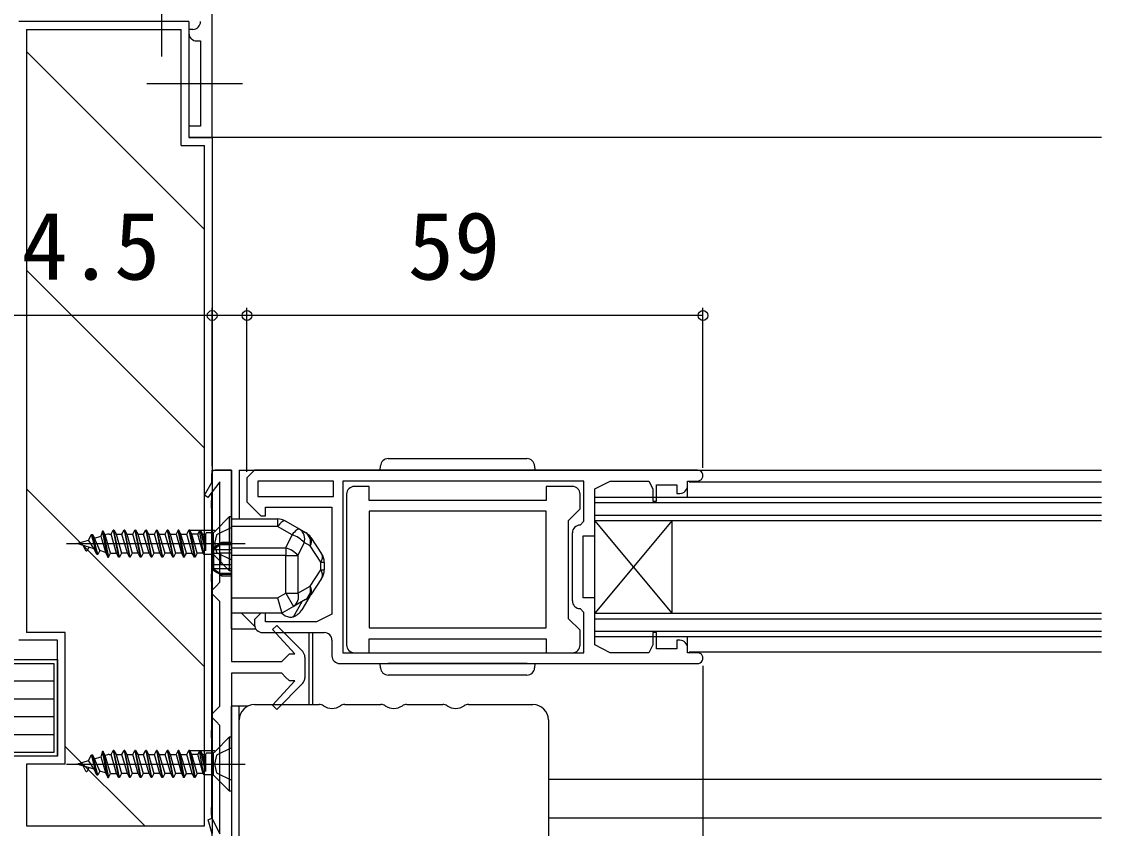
# Model space of a CAD drawing. Units: millimetres, scale not verified. Extents: x -525 to 525, y -780 to 776.
# Drawn here: x -234.7 to -95, y -553.4 to -449.1 of the extents above; entities that cross this region are included whole.
import ezdxf
from ezdxf.enums import TextEntityAlignment as Align

# ---------------------------------------------------------------- set-up
doc = ezdxf.new("R2010")
doc.units = ezdxf.units.MM
doc.header["$LTSCALE"] = 4
for name, color, linetype in [('0-2_YKK_11', 7, 'Continuous'), ('0-3_YKK_12', 2, 'Continuous'), ('0-4_YKK_13', 4, 'Continuous'), ('0-6_YKK_D', 6, 'Continuous'), ('0-8_YSS_K', 3, 'Continuous'), ('0-9_YSS_KE', 3, 'Continuous')]:
    doc.layers.add(name, color=color, linetype=linetype)
doc.styles.add('ＭＳ ゴシック', font='')
doc.styles.get('ＭＳ ゴシック').set_extended_font_data('MS Gothic')

msp = doc.modelspace()

# ---------------------------------------------------------------- linework, layer by layer
at = {"layer": '0-2_YKK_11'}
for p, q in [((-192.599, -510.2), (-192.599, -529.7)), ((-163.399, -524), (-163.399, -515.2)), ((-203.499, -528.1), (-195.499, -528.1)), ((-194.499, -529.1), (-194.499, -531.1)), ((-197.999, -531.259), (-197.999, -533.941)), ((-193.499, -532.1), (-147.199, -532.1))]:
    msp.add_line(p, q, dxfattribs=at)
for points in [[(-209.999, -464.099), (-209.999, -444.099), (-219.999, -444.099), (-219.999, -446.099), (-217.17, -446.099), (-216.978, -445.957), (-216.02, -445.956), (-215.828, -446.099), (-212.499, -446.099)], [(-212.499, -450.099), (-212.999, -450.099), (-212.999, -450.599)], [(-211.999, -451.599), (-211.499, -451.599), (-211.499, -462.599), (-212.999, -462.599), (-212.999, -464.099), (-209.999, -464.099)], [(-209.999, -565.6), (-209.999, -554.1), (-210.497, -552.29), (-210.04, -552.11), (-208.999, -554.1), (-208.999, -540.1), (-209.499, -539.6), (-209.999, -539.1), (-209.999, -538.6), (-209.499, -538.1), (-208.999, -537.6), (-208.999, -524.1), (-209.499, -523.6), (-209.999, -523.1), (-209.999, -522.6), (-209.499, -522.1), (-208.999, -521.6), (-208.999, -508.6), (-210.563, -510.617), (-210.976, -510.344), (-209.999, -508.6), (-209.999, -507.1), (-207.499, -507.1)], [(-207.499, -507.1), (-207.499, -531.85), (-200.999, -531.85), (-200.499, -531.35), (-199.999, -530.85), (-199.281, -530.85), (-202.196, -527.718), (-201.618, -527.165), (-198.286, -530.558)], [(-147.199, -507.1), (-204.499, -507.1), (-205.499, -508.1), (-205.499, -511.2), (-203.699, -513), (-203.099, -513), (-203.099, -511.9), (-194.499, -511.9), (-194.499, -525.7), (-196.499, -526.7), (-203.099, -526.7), (-203.099, -525.6), (-203.699, -525.6), (-204.499, -526.4), (-204.499, -527.1)], [(-161.899, -508.5), (-193.099, -508.5), (-193.099, -530.7), (-161.899, -530.7), (-161.899, -525.5), (-162.399, -525)], [(-166.799, -511), (-189.699, -511), (-189.699, -509.2), (-191.599, -509.2)], [(-163.399, -509.2), (-166.799, -509.2), (-166.799, -511)], [(-162.399, -514.2), (-161.899, -513.7), (-161.899, -508.5)], [(-149.499, -529.1), (-149.899, -529.1), (-149.899, -530.2), (-152.499, -530.2), (-152.499, -528.1), (-152.999, -528.1), (-152.999, -529.7), (-153.499, -530.7), (-158.499, -530.7), (-160.499, -529.7), (-160.499, -523.6), (-161.999, -523.6), (-161.999, -515.6), (-160.499, -515.6), (-160.499, -509.5), (-158.499, -508.5), (-153.499, -508.5), (-152.999, -509.5), (-152.999, -511.1), (-152.499, -511.1), (-152.499, -509), (-149.899, -509), (-149.899, -510.1), (-149.499, -510.1)], [(-148.499, -509.1), (-148.499, -508.5), (-147.199, -508.5)], [(-162.399, -529.7), (-162.399, -527.8), (-163.899, -526.3), (-163.899, -513.6), (-162.399, -512.1), (-162.399, -510.2)], [(-191.599, -530.7), (-189.699, -530.7), (-189.699, -528.9), (-166.799, -528.9), (-166.799, -530.7), (-163.399, -530.7)], [(-147.199, -530.7), (-148.499, -530.7), (-148.499, -530.1)], [(-198.286, -534.641), (-201.618, -538.034), (-202.196, -537.481), (-199.281, -534.35), (-199.999, -534.35), (-200.499, -533.85), (-200.999, -533.35), (-207.499, -533.35), (-207.499, -555.1), (-207.999, -555.6), (-208.499, -556.1), (-208.499, -565.1), (-195.999, -565.1), (-195.999, -566.6), (-208.999, -566.6)]]:
    msp.add_lwpolyline(points, dxfattribs=at)
for points in [[(-194.299, -508.5), (-204.099, -508.5), (-204.099, -510.5), (-194.299, -510.5)], [(-166.799, -512.4), (-189.699, -512.4), (-189.699, -527.5), (-166.799, -527.5)]]:
    msp.add_lwpolyline(points, close=True, dxfattribs=at)
for centre, radius, start, end in [((-212.499, -449.099), 1, 270.00001, 359.99999), ((-211.999, -450.599), 1, 180.00001, 269.99999), ((-147.199, -507.8), 0.7, 269.99999, 90.00001), ((-191.599, -510.2), 1, 90.00001, 179.99999), ((-163.399, -510.2), 1, 0.00001, 89.99999), ((-149.499, -509.1), 1, 270.00001, 359.99999), ((-162.399, -515.2), 1, 90.00001, 179.99999), ((-162.399, -524), 1, 180.00001, 269.99999), ((-203.499, -527.1), 1, 180.00001, 269.99999), ((-195.499, -529.1), 1, 0.00001, 89.99999), ((-149.499, -530.1), 1, 0.00001, 89.99999), ((-198.999, -531.259), 1, 359.99997, 44.48424), ((-191.599, -529.7), 1, 180.00001, 269.99999), ((-163.399, -529.7), 1, 270.00001, 359.99999), ((-147.199, -531.4), 0.7, 269.99999, 90.00001), ((-193.499, -531.1), 1, 180.00001, 269.99999), ((-198.999, -533.941), 1, 315.51576, 0.00003)]:
    msp.add_arc(centre, radius, start, end, dxfattribs=at)
at = {"layer": '0-3_YKK_12'}
for p, q in [((-94.954, -464.099), (-209.999, -464.099)), ((-206.499, -507.1), (-94.954, -507.1)), ((-206.499, -507.1), (-206.499, -513.4)), ((-148.499, -510.6), (-148.499, -509)), ((-148.296, -508.597), (-94.954, -508.597)), ((-160.499, -510.6), (-94.954, -510.6)), ((-160.499, -528.6), (-160.499, -510.6)), ((-160.499, -511.3), (-94.954, -511.3)), ((-160.499, -512.9), (-94.954, -512.9)), ((-160.499, -513.6), (-94.954, -513.6)), ((-150.499, -525.6), (-160.499, -513.6)), ((-150.499, -513.6), (-160.499, -525.6)), ((-150.499, -525.6), (-150.499, -513.6)), ((-204.475, -527.323), (-206.199, -525.6)), ((-160.499, -525.6), (-94.954, -525.6)), ((-160.499, -526.3), (-94.954, -526.3)), ((-160.499, -527.9), (-94.954, -527.9)), ((-196.999, -528.1), (-196.999, -537.4)), ((-160.499, -528.6), (-94.954, -528.6)), ((-148.499, -530.2), (-148.499, -528.6)), ((-148.299, -530.6), (-94.954, -530.6)), ((-206.499, -565.1), (-206.499, -537.6)), ((-94.954, -547.1), (-166.499, -547.1)), ((-94.954, -552.1), (-166.499, -552.1))]:
    msp.add_line(p, q, dxfattribs=at)
at = {"layer": '0-4_YKK_13'}
for p, q in [((-216.499, -453.615), (-216.499, -438.583)), ((-218.437, -457.099), (-206.066, -457.099)), ((-187.222, -505.6), (-169.277, -505.6)), ((-207.498, -507.1), (-209.598, -507.1)), ((-207.498, -527.6), (-207.498, -507.1)), ((-188.249, -507.1), (-188.22, -506.547)), ((-187.251, -507.1), (-188.249, -507.1)), ((-187.251, -507.1), (-169.248, -507.1)), ((-210.098, -507.6), (-210.098, -508.778)), ((-210.098, -510.019), (-210.098, -511)), ((-210.098, -512), (-210.098, -511)), ((-210.098, -512), (-210.098, -520.5)), ((-207.749, -513.1), (-209.615, -514.965)), ((-207.498, -513.401), (-201.529, -513.401)), ((-207.498, -514.378), (-207.498, -513.401)), ((-201.529, -513.401), (-201.529, -514.378)), ((-224.899, -518.016), (-225.599, -515.397)), ((-224.799, -518.016), (-225.499, -515.397)), ((-223.499, -518.35), (-224.199, -514.969)), ((-224.099, -514.969), (-223.399, -518.35)), ((-223.134, -517.84), (-223.834, -515.479)), ((-223.324, -515.36), (-223.065, -515.36)), ((-222.699, -514.85), (-222.799, -514.85)), ((-222.434, -515.36), (-221.665, -515.36)), ((-221.299, -514.85), (-221.399, -514.85)), ((-221.034, -515.36), (-220.265, -515.36)), ((-219.899, -514.85), (-219.999, -514.85)), ((-219.634, -515.36), (-218.865, -515.36)), ((-218.499, -514.85), (-218.599, -514.85)), ((-218.234, -515.36), (-217.465, -515.36)), ((-217.099, -514.85), (-217.199, -514.85)), ((-216.834, -515.36), (-216.065, -515.36)), ((-215.699, -514.85), (-215.799, -514.85)), ((-215.434, -515.36), (-214.665, -515.36)), ((-214.299, -514.85), (-214.399, -514.85)), ((-214.034, -515.36), (-213.265, -515.36)), ((-212.899, -514.85), (-212.999, -514.85)), ((-212.793, -514.85), (-209.664, -514.85)), ((-211.934, -517.84), (-212.634, -515.36)), ((-211.165, -517.84), (-211.865, -515.36)), ((-211.081, -518), (-211.618, -514.886)), ((-210.849, -516.722), (-211.234, -515.36)), ((-209.849, -515.2), (-209.849, -518)), ((-201.529, -514.378), (-207.498, -514.378)), ((-199.658, -515.447), (-201.529, -514.378)), ((-228.846, -516.6), (-205.711, -516.6)), ((-225.284, -517.277), (-225.984, -516.136)), ((-224.534, -517.506), (-225.234, -515.907)), ((-208.932, -516.601), (-209.798, -517.101)), ((-208.932, -516.747), (-209.798, -517.302)), ((-208.932, -516.601), (-208.932, -516.747)), ((-207.498, -516.747), (-208.932, -516.747)), ((-207.498, -516.451), (-208.782, -516.451)), ((-208.782, -516.451), (-208.782, -516.664)), ((-208.782, -516.664), (-207.498, -516.664)), ((-198.097, -516.47), (-198.897, -518.151)), ((-197.338, -516.903), (-198.097, -516.47)), ((-197.236, -515.794), (-195.834, -517.897)), ((-209.798, -517.302), (-209.798, -517.101)), ((-209.798, -517.351), (-209.798, -517.302)), ((-209.798, -517.851), (-209.798, -517.351)), ((-209.798, -517.351), (-207.498, -517.351)), ((-209.615, -518.234), (-207.749, -520.1)), ((-208.932, -517.851), (-208.932, -519.351)), ((-207.498, -517.851), (-208.932, -517.851)), ((-207.498, -518.151), (-207.498, -523.601)), ((-200.459, -518.151), (-207.498, -518.151)), ((-200.459, -517.128), (-200.459, -518.151)), ((-195.936, -519.006), (-197.338, -516.903)), ((-208.932, -519.351), (-209.798, -519.351)), ((-209.798, -519.851), (-209.798, -519.351)), ((-207.498, -519.351), (-208.932, -519.351)), ((-195.936, -519.995), (-195.936, -519.006)), ((-195.936, -519.006), (-195.498, -519.006)), ((-195.498, -519.006), (-195.498, -519.995)), ((-210.098, -521.5), (-210.098, -520.5)), ((-209.798, -519.9), (-209.798, -519.851)), ((-207.498, -519.851), (-209.798, -519.851)), ((-209.798, -519.9), (-208.932, -520.455)), ((-209.798, -520.101), (-209.798, -519.9)), ((-209.798, -520.101), (-208.932, -520.601)), ((-207.498, -520.455), (-208.932, -520.455)), ((-208.932, -520.455), (-208.932, -520.601)), ((-208.782, -520.537), (-207.498, -520.537)), ((-208.782, -520.537), (-208.782, -520.751)), ((-208.782, -520.751), (-207.498, -520.751)), ((-197.338, -522.098), (-195.936, -519.995)), ((-195.936, -519.995), (-195.498, -519.995)), ((-210.098, -521.5), (-210.098, -540.7)), ((-198.897, -522.989), (-197.338, -522.098)), ((-195.834, -521.105), (-197.236, -523.208)), ((-207.498, -523.601), (-201.529, -523.601)), ((-201.529, -523.601), (-200.459, -522.989)), ((-200.459, -522.989), (-198.897, -522.989)), ((-200.459, -522.989), (-199.467, -524.726)), ((-197.908, -523.835), (-199.467, -524.726)), ((-197.382, -523.401), (-198.39, -525.147)), ((-199.467, -524.726), (-200.998, -525.601)), ((-199.484, -526.042), (-198.359, -524.093)), ((-199.996, -526.101), (-199.696, -526.101)), ((-207.498, -527.6), (-204.365, -527.6)), ((-197.498, -528.1), (-197.498, -530.807)), ((-197.498, -530.807), (-197.498, -534.392)), ((-169.247, -532.1), (-187.251, -532.1)), ((-169.247, -532.1), (-168.249, -532.1)), ((-168.249, -532.1), (-168.284, -532.661)), ((-169.282, -533.6), (-187.217, -533.6)), ((-197.498, -534.392), (-197.498, -537.4)), ((-207.498, -542.998), (-207.498, -537.6)), ((-205.371, -537.6), (-207.498, -537.6)), ((-204.499, -537.4), (-196.17, -537.4)), ((-192.828, -537.4), (-188.17, -537.4)), ((-184.828, -537.4), (-180.17, -537.4)), ((-176.828, -537.4), (-168.499, -537.4)), ((-206.499, -543.377), (-206.499, -539.4)), ((-166.499, -539.4), (-166.499, -543.377)), ((-210.098, -541.7), (-210.098, -540.7)), ((-210.098, -541.7), (-210.098, -550.7)), ((-207.749, -541.6), (-209.615, -543.465)), ((-222.699, -543.35), (-222.799, -543.35)), ((-221.299, -543.35), (-221.399, -543.35)), ((-219.899, -543.35), (-219.999, -543.35)), ((-218.499, -543.35), (-218.599, -543.35)), ((-217.099, -543.35), (-217.199, -543.35)), ((-215.699, -543.35), (-215.799, -543.35)), ((-214.299, -543.35), (-214.399, -543.35)), ((-212.899, -543.35), (-212.999, -543.35)), ((-212.793, -543.35), (-209.664, -543.35)), ((-211.081, -546.5), (-211.618, -543.386)), ((-206.499, -556.822), (-206.499, -543.377)), ((-166.499, -543.377), (-166.499, -556.822)), ((-225.284, -545.777), (-225.984, -544.636)), ((-224.899, -546.516), (-225.599, -543.897)), ((-224.799, -546.516), (-225.499, -543.897)), ((-224.534, -546.006), (-225.234, -544.407)), ((-223.499, -546.85), (-224.199, -543.469)), ((-224.099, -543.469), (-223.399, -546.85)), ((-223.134, -546.34), (-223.834, -543.979)), ((-223.324, -543.86), (-223.065, -543.86)), ((-222.434, -543.86), (-221.665, -543.86)), ((-221.034, -543.86), (-220.265, -543.86)), ((-219.634, -543.86), (-218.865, -543.86)), ((-218.234, -543.86), (-217.465, -543.86)), ((-216.834, -543.86), (-216.065, -543.86)), ((-215.434, -543.86), (-214.665, -543.86)), ((-214.034, -543.86), (-213.265, -543.86)), ((-211.934, -546.34), (-212.634, -543.86)), ((-211.165, -546.34), (-211.865, -543.86)), ((-210.849, -545.222), (-211.234, -543.86)), ((-209.849, -543.7), (-209.849, -546.5)), ((-228.846, -545.1), (-205.711, -545.1)), ((-209.615, -546.734), (-207.749, -548.6)), ((-210.098, -551.7), (-210.098, -550.7)), ((-210.098, -551.7), (-210.098, -552.05))]:
    msp.add_line(p, q, dxfattribs=at)
for points in [[(-168.278, -506.547), (-168.249, -507.1), (-169.248, -507.1)], [(-200.537, -513.664), (-200.614, -513.642), (-200.709, -513.654), (-200.82, -513.699), (-200.945, -513.777), (-201.081, -513.886), (-201.225, -514.025), (-201.376, -514.19), (-201.529, -514.378)], [(-200.537, -513.664), (-198.666, -514.733), (-197.908, -515.166)], [(-223.795, -517.732), (-224.534, -517.506), (-224.799, -518.016), (-224.899, -518.016), (-225.284, -517.277), (-227.499, -516.6), (-225.984, -516.136), (-225.599, -515.397), (-225.499, -515.397), (-225.234, -515.907), (-224.383, -515.647), (-223.765, -517.84), (-223.499, -518.35), (-223.399, -518.35), (-223.134, -517.84), (-222.365, -517.84)], [(-223.558, -515.395), (-223.834, -515.479), (-224.099, -514.969), (-224.199, -514.969), (-224.383, -515.647)], [(-220.965, -517.84), (-221.734, -517.84), (-221.999, -518.35), (-222.099, -518.35), (-222.365, -517.84), (-223.065, -515.36), (-222.799, -514.85), (-222.099, -518.35)], [(-221.999, -518.35), (-222.699, -514.85), (-222.434, -515.36), (-221.734, -517.84)], [(-219.565, -517.84), (-220.334, -517.84), (-220.599, -518.35), (-220.699, -518.35), (-220.965, -517.84), (-221.665, -515.36), (-221.399, -514.85), (-220.699, -518.35)], [(-220.599, -518.35), (-221.299, -514.85), (-221.034, -515.36), (-220.334, -517.84)], [(-218.165, -517.84), (-218.934, -517.84), (-219.199, -518.35), (-219.299, -518.35), (-219.565, -517.84), (-220.265, -515.36), (-219.999, -514.85), (-219.299, -518.35)], [(-219.199, -518.35), (-219.899, -514.85), (-219.634, -515.36), (-218.934, -517.84)], [(-216.765, -517.84), (-217.534, -517.84), (-217.799, -518.35), (-217.899, -518.35), (-218.165, -517.84), (-218.865, -515.36), (-218.599, -514.85), (-217.899, -518.35)], [(-217.799, -518.35), (-218.499, -514.85), (-218.234, -515.36), (-217.534, -517.84)], [(-215.365, -517.84), (-216.134, -517.84), (-216.399, -518.35), (-216.499, -518.35), (-216.765, -517.84), (-217.465, -515.36), (-217.199, -514.85), (-216.499, -518.35)], [(-216.399, -518.35), (-217.099, -514.85), (-216.834, -515.36), (-216.134, -517.84)], [(-213.965, -517.84), (-214.734, -517.84), (-214.999, -518.35), (-215.099, -518.35), (-215.365, -517.84), (-216.065, -515.36), (-215.799, -514.85), (-215.099, -518.35)], [(-214.999, -518.35), (-215.699, -514.85), (-215.434, -515.36), (-214.734, -517.84)], [(-213.334, -517.84), (-214.034, -515.36), (-214.299, -514.85), (-213.599, -518.35), (-213.699, -518.35), (-214.399, -514.85), (-214.665, -515.36), (-213.965, -517.84), (-213.699, -518.35)], [(-210.18, -518), (-211.081, -518), (-211.165, -517.84), (-211.934, -517.84), (-212.199, -518.35), (-212.299, -518.35), (-212.565, -517.84), (-213.265, -515.36), (-212.999, -514.85), (-212.299, -518.35)], [(-211.445, -514.954), (-211.618, -514.886), (-211.865, -515.36), (-212.634, -515.36), (-212.899, -514.85), (-212.199, -518.35)], [(-210.18, -515.2), (-210.757, -515.2), (-210.849, -515.36), (-210.849, -517.54), (-211.445, -514.954), (-211.234, -515.36), (-210.849, -515.36)], [(-207.499, -514.5), (-209.415, -515.455), (-209.7, -516.6), (-209.415, -517.745), (-207.499, -518.7)], [(-207.498, -518.151), (-207.498, -517.128), (-207.498, -514.378)], [(-207.498, -517.128), (-200.459, -517.128), (-199.658, -515.447)], [(-198.666, -514.733), (-198.744, -514.711), (-198.839, -514.723), (-198.95, -514.768), (-199.074, -514.846), (-199.21, -514.955), (-199.355, -515.094), (-199.505, -515.258), (-199.658, -515.447)], [(-225.934, -517.078), (-226.199, -517.588), (-226.299, -517.588), (-226.684, -516.849)], [(-208.782, -516.664), (-208.809, -516.663), (-208.834, -516.66), (-208.866, -516.652), (-208.9, -516.638), (-208.93, -516.61), (-208.932, -516.601)], [(-213.599, -518.35), (-213.334, -517.84), (-212.565, -517.84)], [(-209.798, -519.351), (-209.798, -517.851), (-208.932, -517.851)], [(-200.459, -522.989), (-200.459, -518.151), (-198.897, -518.151), (-198.897, -522.989)], [(-208.932, -520.601), (-208.92, -520.578), (-208.904, -520.566), (-208.861, -520.548), (-208.836, -520.542), (-208.803, -520.538), (-208.782, -520.537)], [(-201.529, -523.601), (-200.998, -525.601), (-207.498, -525.601), (-207.498, -523.601)], [(-188.215, -532.661), (-188.249, -532.1), (-187.251, -532.1)], [(-220.965, -546.34), (-221.734, -546.34), (-221.999, -546.85), (-222.099, -546.85), (-222.365, -546.34), (-223.065, -543.86), (-222.799, -543.35), (-222.099, -546.85)], [(-221.999, -546.85), (-222.699, -543.35), (-222.434, -543.86), (-221.734, -546.34)], [(-219.565, -546.34), (-220.334, -546.34), (-220.599, -546.85), (-220.699, -546.85), (-220.965, -546.34), (-221.665, -543.86), (-221.399, -543.35), (-220.699, -546.85)], [(-220.599, -546.85), (-221.299, -543.35), (-221.034, -543.86), (-220.334, -546.34)], [(-218.165, -546.34), (-218.934, -546.34), (-219.199, -546.85), (-219.299, -546.85), (-219.565, -546.34), (-220.265, -543.86), (-219.999, -543.35), (-219.299, -546.85)], [(-219.199, -546.85), (-219.899, -543.35), (-219.634, -543.86), (-218.934, -546.34)], [(-216.765, -546.34), (-217.534, -546.34), (-217.799, -546.85), (-217.899, -546.85), (-218.165, -546.34), (-218.865, -543.86), (-218.599, -543.35), (-217.899, -546.85)], [(-217.799, -546.85), (-218.499, -543.35), (-218.234, -543.86), (-217.534, -546.34)], [(-215.365, -546.34), (-216.134, -546.34), (-216.399, -546.85), (-216.499, -546.85), (-216.765, -546.34), (-217.465, -543.86), (-217.199, -543.35), (-216.499, -546.85)], [(-216.399, -546.85), (-217.099, -543.35), (-216.834, -543.86), (-216.134, -546.34)], [(-213.965, -546.34), (-214.734, -546.34), (-214.999, -546.85), (-215.099, -546.85), (-215.365, -546.34), (-216.065, -543.86), (-215.799, -543.35), (-215.099, -546.85)], [(-214.999, -546.85), (-215.699, -543.35), (-215.434, -543.86), (-214.734, -546.34)], [(-213.334, -546.34), (-214.034, -543.86), (-214.299, -543.35), (-213.599, -546.85), (-213.699, -546.85), (-214.399, -543.35), (-214.665, -543.86), (-213.965, -546.34), (-213.699, -546.85)], [(-210.18, -546.5), (-211.081, -546.5), (-211.165, -546.34), (-211.934, -546.34), (-212.199, -546.85), (-212.299, -546.85), (-212.565, -546.34), (-213.265, -543.86), (-212.999, -543.35), (-212.299, -546.85)], [(-211.445, -543.454), (-211.618, -543.386), (-211.865, -543.86), (-212.634, -543.86), (-212.899, -543.35), (-212.199, -546.85)], [(-207.499, -543), (-209.415, -543.955), (-209.7, -545.1), (-209.415, -546.245), (-207.499, -547.2)], [(-223.795, -546.232), (-224.534, -546.006), (-224.799, -546.516), (-224.899, -546.516), (-225.284, -545.777), (-227.499, -545.1), (-225.984, -544.636), (-225.599, -543.897), (-225.499, -543.897), (-225.234, -544.407), (-224.383, -544.147), (-223.765, -546.34), (-223.499, -546.85), (-223.399, -546.85), (-223.134, -546.34), (-222.365, -546.34)], [(-223.558, -543.895), (-223.834, -543.979), (-224.099, -543.469), (-224.199, -543.469), (-224.383, -544.147)], [(-210.18, -543.7), (-210.757, -543.7), (-210.849, -543.86), (-210.849, -546.04), (-211.445, -543.454), (-211.234, -543.86), (-210.849, -543.86)], [(-225.934, -545.578), (-226.199, -546.088), (-226.299, -546.088), (-226.684, -545.349)], [(-213.599, -546.85), (-213.334, -546.34), (-212.565, -546.34)]]:
    msp.add_lwpolyline(points, dxfattribs=at)
for points in [[(-207.749, -513.1), (-207.499, -513.1), (-207.499, -520.1), (-207.749, -520.1)], [(-207.749, -541.6), (-207.499, -541.6), (-207.499, -548.6), (-207.749, -548.6)]]:
    msp.add_lwpolyline(points, close=True, dxfattribs=at)
for centre, radius, start, end in [((-187.222, -506.6), 1, 90, 177), ((-169.277, -506.6), 1, 3, 90), ((-209.598, -507.6), 0.5, 90, 180), ((-201.529, -515.401), 2, 60.25512, 90), ((-223.324, -516.16), 0.8, 89.99998, 106.99998), ((-210.18, -514.4), 0.8, 270, 314.99999), ((-200.804, -518.9), 3.638, 41.90744, 71.64145), ((-199.566, -515.99), 1.546, 341.91504, 54.39753), ((-198.9, -516.903), 2, 33.69007, 60.25512), ((-198.807, -516.423), 1.546, 341.91504, 54.39753), ((-208.782, -516.601), 0.15, 90, 180), ((-198.184, -516.266), 1.059, 322.99219, 26.46445), ((-210.18, -518.8), 0.8, 44.99999, 89.99998), ((-201.605, -520.581), 3.638, 41.90744, 71.64145), ((-196.782, -518.369), 1.059, 322.99219, 26.46445), ((-197.498, -519.006), 2, 0, 33.69007), ((-208.782, -520.601), 0.15, 180, 270), ((-196.782, -520.633), 1.059, 333.53555, 37.00781), ((-197.498, -519.995), 2, 326.30993, 0), ((-198.807, -522.578), 1.546, 305.60247, 18.08496), ((-198.184, -522.736), 1.059, 333.53555, 37.00781), ((-200.366, -523.469), 1.546, 305.60247, 18.08496), ((-198.9, -522.098), 2, 299.74488, 326.30993), ((-200.122, -524.147), 2, 288.59038, 330), ((-199.637, -524.133), 2, 227.16611, 259.63751), ((-200.122, -524.147), 2, 282.28715, 288.59038), ((-187.217, -532.6), 1, 183.5, 270), ((-169.282, -532.6), 1, 270, 356.5), ((-204.499, -539.4), 2, 90, 180), ((-196.157, -538.4), 1, 56.44269, 90), ((-194.499, -535.9), 2, 236.44269, 303.55731), ((-192.841, -538.4), 1, 90, 123.55731), ((-188.157, -538.4), 1, 56.44269, 90), ((-186.499, -535.9), 2, 236.44269, 303.55731), ((-184.841, -538.4), 1, 90, 123.55731), ((-180.157, -538.4), 1, 56.44269, 90), ((-178.499, -535.9), 2, 236.44269, 303.55731), ((-176.841, -538.4), 1, 90, 123.55731), ((-168.499, -539.4), 2, 0, 90), ((-223.324, -544.66), 0.8, 89.99998, 106.99998), ((-210.18, -542.9), 0.8, 270, 314.99999), ((-210.18, -547.3), 0.8, 44.99999, 89.99998)]:
    msp.add_arc(centre, radius, start, end, dxfattribs=at)
at = {"layer": '0-6_YKK_D'}
for p, q in [((-209.999, -506.6), (-209.999, -486.1)), ((-205.499, -507.307), (-205.499, -486.1)), ((-205.499, -507.307), (-205.499, -486.1)), ((-146.499, -506.8), (-146.499, -486.1)), ((-146.499, -487.1), (-205.499, -487.1)), ((-146.499, -532.4), (-146.499, -587.8))]:
    msp.add_line(p, q, dxfattribs=at)
msp.add_lwpolyline([(-205.499, -487.1), (-209.999, -487.1), (-236.049, -487.1)], dxfattribs=at)
for centre in [(-209.999, -487.1), (-205.499, -487.1), (-205.499, -487.1), (-146.499, -487.1)]:
    msp.add_circle(centre, 0.637, dxfattribs=at)
at = {"layer": '0-8_YSS_K'}
for p, q in [((-233.999, -450.099), (-233.999, -528.099)), ((-233.999, -450.099), (-213.999, -450.099)), ((-213.999, -465.099), (-213.999, -450.099)), ((-233.999, -452.962), (-210.999, -475.962)), ((-213.999, -465.099), (-210.999, -465.099)), ((-210.999, -553.099), (-210.999, -465.099)), ((-233.999, -481.246), (-210.999, -504.246)), ((-233.999, -509.531), (-210.999, -532.531)), ((-228.999, -528.099), (-233.999, -528.099)), ((-228.999, -545.099), (-228.999, -528.099)), ((-230.499, -534.399), (-332.509, -534.399)), ((-230.499, -536.699), (-332.509, -536.699)), ((-230.499, -538.999), (-332.509, -538.999)), ((-230.499, -541.299), (-332.509, -541.299)), ((-228.999, -542.815), (-218.715, -553.099)), ((-233.999, -545.099), (-233.999, -553.099)), ((-228.999, -545.099), (-233.999, -545.099)), ((-233.999, -553.099), (-210.999, -553.099))]:
    msp.add_line(p, q, dxfattribs=at)
for points in [[(-332.509, -531.599), (-229.999, -531.599), (-229.999, -544.099), (-332.509, -544.099)], [(-332.509, -532.099), (-230.499, -532.099), (-230.499, -543.599), (-332.509, -543.599)]]:
    msp.add_lwpolyline(points, dxfattribs=at)
at = {"layer": '0-9_YSS_KE'}
for p, q in [((-212.999, -449.1), (-234.999, -449.1)), ((-212.999, -449.1), (-212.999, -464.099)), ((-209.999, -464.099), (-212.999, -464.099)), ((-209.999, -464.099), (-209.999, -554.099)), ((-229.999, -529.099), (-234.999, -529.099)), ((-229.999, -544.099), (-229.999, -529.099)), ((-229.999, -544.099), (-234.999, -544.099))]:
    msp.add_line(p, q, dxfattribs=at)

# ---------------------------------------------------------------- texts
at = {"layer": '0-6_YKK_D', "style": 'ＭＳ ゴシック'}
for s, p in [('4.5', (-234.663, -485.1)), ('59', (-184.693, -485.1))]:
    msp.add_text(s, height=8.798, dxfattribs=at).set_placement(p, align=Align.BOTTOM_LEFT)

doc.saveas('drawing.dxf')
